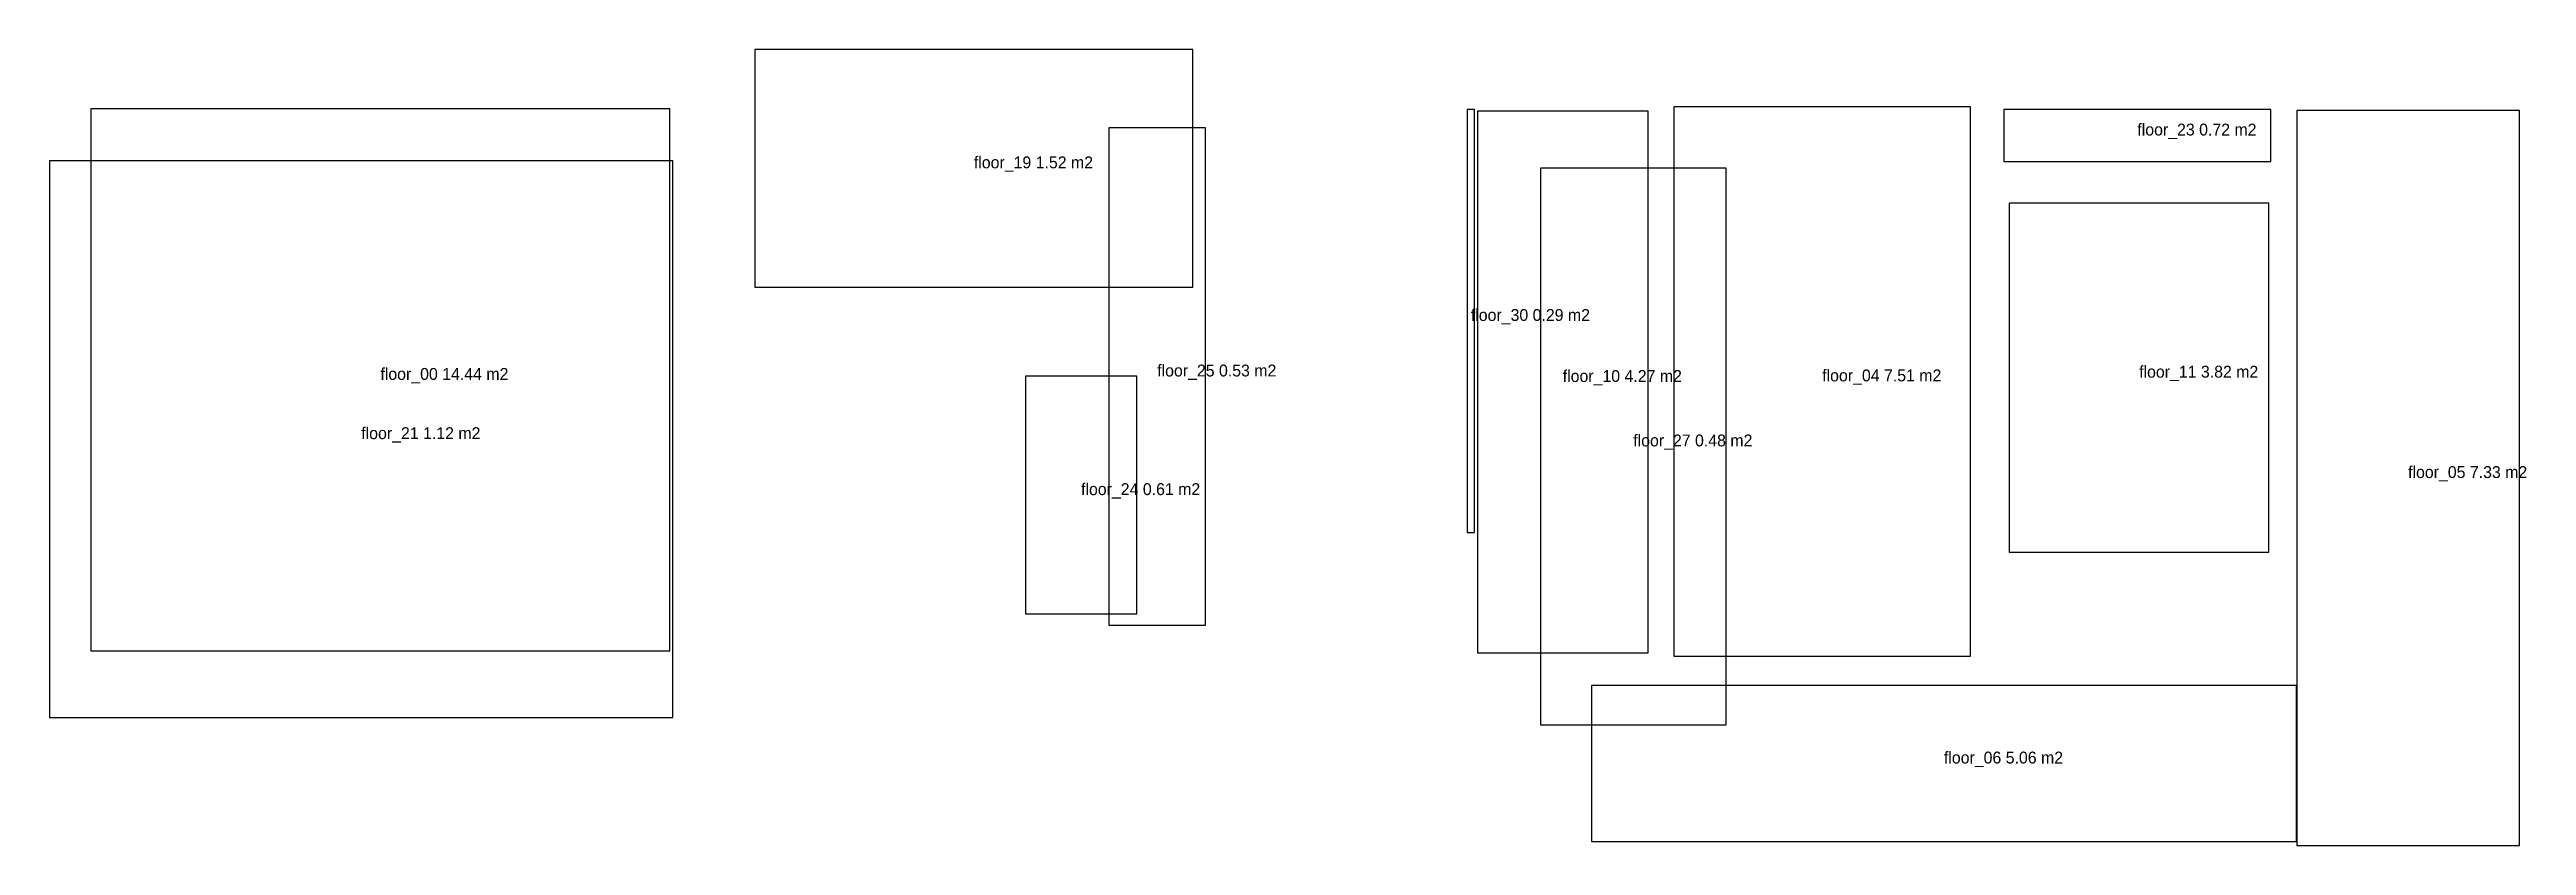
# Model space of a CAD drawing. Header units: metres. Extents: x -10 to 8, y -6 to 50000.
# Drawn here: x -9.35 to 7.34, y 49994.99 to 50000.35 of the extents above.
import ezdxf

# ---------------------------------------------------------------- set-up
doc = ezdxf.new("R2010")
doc.units = ezdxf.units.M
doc.layers.add('SLABS', color=8, linetype='Continuous')

msp = doc.modelspace()

# ---------------------------------------------------------------- linework, layer by layer
at = {"layer": 'SLABS'}
for points in [[(-4.598, 49998.753), (-1.648, 49998.753), (-1.648, 50000.353), (-4.598, 50000.353)], [(-9.071, 49996.303), (-5.171, 49996.303), (-5.171, 49999.953), (-9.071, 49999.953)], [(0.2, 49997.1), (0.25, 49997.1), (0.25, 49999.95), (0.2, 49999.95)], [(0.269, 49996.289), (1.419, 49996.289), (1.419, 49999.939), (0.269, 49999.939)], [(1.592, 49996.268), (3.592, 49996.268), (3.592, 49999.968), (1.592, 49999.968)], [(3.815, 49999.599), (5.615, 49999.599), (5.615, 49999.949), (3.815, 49999.949)], [(5.789, 49994.992), (7.289, 49994.992), (7.289, 49999.942), (5.789, 49999.942)], [(-2.213, 49996.476), (-1.563, 49996.476), (-1.563, 49999.826), (-2.213, 49999.826)], [(-9.35, 49995.854), (-5.15, 49995.854), (-5.15, 49999.604), (-9.35, 49999.604)], [(0.694, 49995.805), (1.944, 49995.805), (1.944, 49999.555), (0.694, 49999.555)], [(3.852, 49996.968), (5.602, 49996.968), (5.602, 49999.318), (3.852, 49999.318)], [(-2.776, 49996.552), (-2.026, 49996.552), (-2.026, 49998.152), (-2.776, 49998.152)], [(1.037, 49995.019), (5.787, 49995.019), (5.787, 49996.069), (1.037, 49996.069)]]:
    msp.add_lwpolyline(points, close=True, dxfattribs=at)

# ---------------------------------------------------------------- texts
for s, p in [('floor_23 0.72 m2', (4.715, 49999.774)), ('floor_19 1.52 m2', (-3.123, 49999.553)), ('floor_30 0.29 m2', (0.225, 49998.525)), ('floor_00 14.44 m2', (-7.121, 49998.128)), ('floor_25 0.53 m2', (-1.888, 49998.151)), ('floor_11 3.82 m2', (4.727, 49998.143)), ('floor_10 4.27 m2', (0.844, 49998.114)), ('floor_04 7.51 m2', (2.592, 49998.118)), ('floor_21 1.12 m2', (-7.25, 49997.729)), ('floor_27 0.48 m2', (1.319, 49997.68)), ('floor_05 7.33 m2', (6.539, 49997.467)), ('floor_24 0.61 m2', (-2.401, 49997.352)), ('floor_06 5.06 m2', (3.412, 49995.544))]:
    msp.add_text(s, height=0.08, dxfattribs=at).set_placement(p)

doc.saveas('drawing.dxf')
